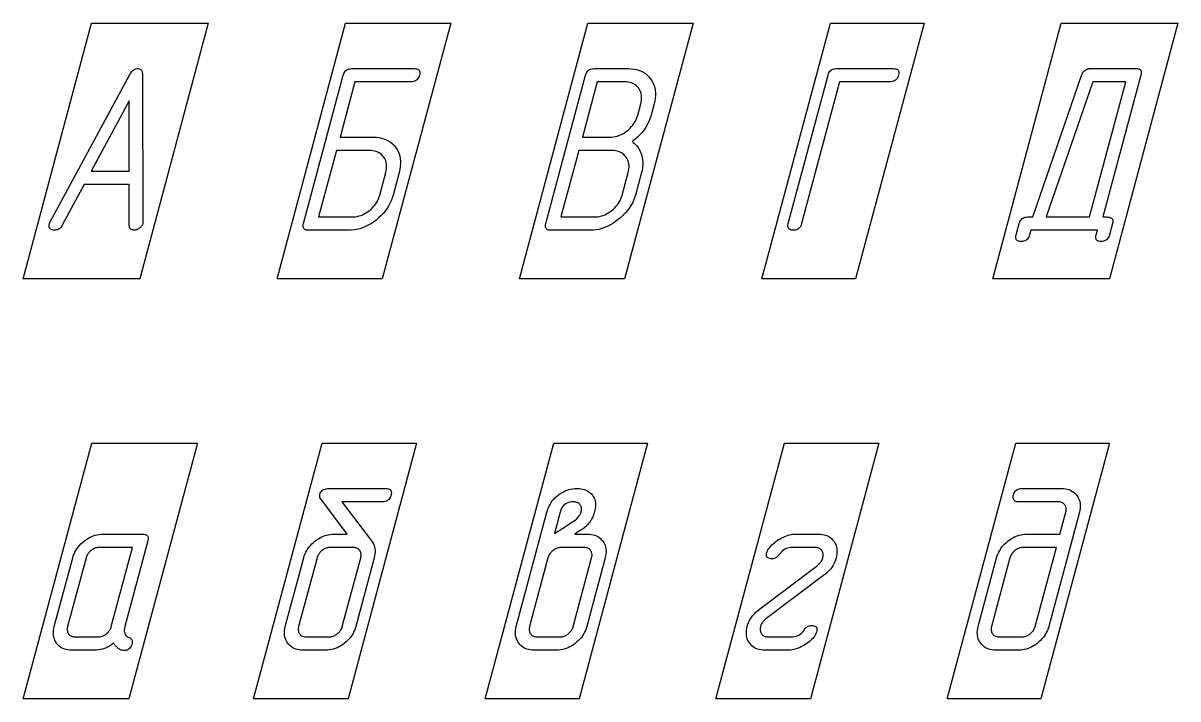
# Model space of a CAD drawing. Extents: x -1 to 349, y -110 to 9.
# Drawn here: x -0.62 to 49.02, y -20.14 to 8.91 of the extents above; entities that cross this region are included whole.
import ezdxf

# ---------------------------------------------------------------- set-up
doc = ezdxf.new("R2010")
doc.units = 0
for name, color, linetype in [('GOST_FRAME', 4, 'CONTINUOUS'), ('GOST_LOWER', 1, 'CONTINUOUS'), ('GOST_UPPER', 7, 'CONTINUOUS')]:
    doc.layers.add(name, color=color, linetype=linetype)

msp = doc.modelspace()

# ---------------------------------------------------------------- linework, layer by layer
at = {"layer": 'GOST_FRAME'}
for points in [[(2.3272, 8.9083), (7.3388, 8.9083), (4.3914, -2.0917), (-0.6203, -2.0917)], [(13.2441, 8.9083), (17.7657, 8.9083), (14.8183, -2.0917), (10.2967, -2.0917)], [(23.6627, 8.9083), (28.1843, 8.9083), (25.2369, -2.0917), (20.7153, -2.0917)], [(34.0813, 8.9083), (38.1129, 8.9083), (35.1655, -2.0917), (31.1339, -2.0917)], [(44.0099, 8.9083), (49.0215, 8.9083), (46.0741, -2.0917), (41.0625, -2.0917)], [(2.3355, -9.1448), (6.8737, -9.1448), (3.9263, -20.1448), (-0.612, -20.1448)], [(12.2308, -9.1448), (16.2956, -9.1448), (13.3482, -20.1448), (9.2834, -20.1448)], [(22.1926, -9.1448), (26.2242, -9.1448), (23.2768, -20.1448), (19.2452, -20.1448)], [(32.1046, -9.1448), (36.1694, -9.1448), (33.2219, -20.1448), (29.1571, -20.1448)], [(42.0498, -9.1448), (46.0813, -9.1448), (43.1339, -20.1448), (39.1023, -20.1448)]]:
    msp.add_lwpolyline(points, close=True, dxfattribs=at)
at = {"layer": 'GOST_LOWER'}
for points in [[(12.3787, -18.0532), (11.407, -18.0532), (11.3243, -18.0502), (11.2456, -18.0412), (11.1709, -18.0262), (11.1002, -18.0053), (11.0335, -17.9784), (10.9709, -17.9455), (10.9122, -17.9066), (10.8576, -17.8618), (10.807, -17.811), (10.7604, -17.7542), (10.7191, -17.6931), (10.6846, -17.6296), (10.6568, -17.5635), (10.6358, -17.495), (10.6214, -17.424), (10.6139, -17.3505), (10.613, -17.2745), (10.6189, -17.196), (10.6315, -17.115), (10.6508, -17.0316), (11.4409, -14.0831), (11.4666, -13.998), (11.4976, -13.9158), (11.5339, -13.8363), (11.5754, -13.7595), (11.6222, -13.6854), (11.6742, -13.6141), (11.7314, -13.5456), (11.7939, -13.4797), (11.8616, -13.4167), (11.9346, -13.3563), (12.0107, -13.3003), (12.088, -13.2502), (12.1662, -13.2059), (12.2456, -13.1676), (12.3261, -13.1352), (12.4076, -13.1086), (12.4902, -13.088), (12.5739, -13.0733), (12.6587, -13.0644), (12.7445, -13.0615), (13.3093, -13.0615), (12.1374, -11.4834), (12.1347, -11.4701), (12.1326, -11.4568), (12.1312, -11.4435), (12.1304, -11.4302), (12.1303, -11.4169), (12.1309, -11.4037), (12.1321, -11.3904), (12.134, -11.3771), (12.1366, -11.3638), (12.1398, -11.3505), (12.1558, -11.3032), (12.1768, -11.2608), (12.203, -11.2234), (12.2344, -11.191), (12.2709, -11.1636), (12.3125, -11.1412), (12.3593, -11.1238), (12.4112, -11.1113), (12.4683, -11.1038), (12.5305, -11.1013), (14.9807, -11.1013), (15.0352, -11.1042), (15.0823, -11.1126), (15.1221, -11.1267), (15.1546, -11.1465), (15.1798, -11.1719), (15.1976, -11.203), (15.2081, -11.2397), (15.2113, -11.2821), (15.2072, -11.3301), (15.1957, -11.3837), (15.178, -11.439), (15.156, -11.4884), (15.1298, -11.532), (15.0993, -11.5698), (15.0646, -11.6017), (15.0256, -11.6279), (14.9824, -11.6483), (14.9349, -11.6628), (14.8831, -11.6715), (14.8271, -11.6744), (13.0829, -11.6744), (14.361, -13.3522), (14.403, -13.4133), (14.4381, -13.4771), (14.4664, -13.5435), (14.4878, -13.6126), (14.5024, -13.6844), (14.5101, -13.7588), (14.511, -13.8359), (14.505, -13.9156), (14.4921, -13.998), (14.4724, -14.0831), (13.6824, -17.0316), (13.6566, -17.1166), (13.6256, -17.1988), (13.5893, -17.2784), (13.5478, -17.3551), (13.5011, -17.4292), (13.4491, -17.5005), (13.3918, -17.5691), (13.3294, -17.6349), (13.2616, -17.698), (13.1886, -17.7583), (13.1125, -17.8143), (13.0353, -17.8645), (12.957, -17.9087), (12.8776, -17.947), (12.7972, -17.9794), (12.7156, -18.006), (12.633, -18.0266), (12.5493, -18.0414), (12.4646, -18.0502)], [(22.3073, -18.0532), (21.3355, -18.0532), (21.2528, -18.0502), (21.1741, -18.0412), (21.0994, -18.0262), (21.0288, -18.0053), (20.9621, -17.9784), (20.8994, -17.9455), (20.8408, -17.9066), (20.7862, -17.8618), (20.7355, -17.811), (20.6889, -17.7542), (20.6477, -17.6931), (20.6132, -17.6296), (20.5854, -17.5635), (20.5643, -17.495), (20.55, -17.424), (20.5424, -17.3505), (20.5416, -17.2745), (20.5474, -17.196), (20.56, -17.115), (20.5794, -17.0316), (21.8969, -12.1146), (21.9233, -12.0266), (21.9546, -11.9419), (21.9908, -11.8605), (22.0317, -11.7824), (22.0776, -11.7076), (22.1282, -11.6362), (22.1837, -11.5681), (22.2441, -11.5033), (22.3092, -11.4419), (22.3793, -11.3837), (22.4526, -11.3301), (22.5276, -11.2821), (22.6044, -11.2397), (22.6828, -11.203), (22.763, -11.1719), (22.845, -11.1465), (22.9286, -11.1267), (23.014, -11.1126), (23.1011, -11.1042), (23.19, -11.1013), (23.2773, -11.1042), (23.36, -11.1128), (23.438, -11.1271), (23.5112, -11.1472), (23.5798, -11.173), (23.6437, -11.2045), (23.7029, -11.2417), (23.7575, -11.2847), (23.8073, -11.3334), (23.8524, -11.3879), (23.8918, -11.4468), (23.9243, -11.509), (23.9499, -11.5744), (23.9688, -11.643), (23.9807, -11.7149), (23.9858, -11.79), (23.9841, -11.8684), (23.9755, -11.95), (23.9601, -12.0348), (23.9378, -12.1229), (23.9318, -12.1439), (23.9243, -12.1671), (23.9155, -12.1924), (23.9052, -12.2199), (23.8935, -12.2496), (23.8804, -12.2814), (23.8659, -12.3154), (23.85, -12.3515), (23.8327, -12.3898), (23.814, -12.4302), (23.7965, -12.4605), (23.7767, -12.4914), (23.7545, -12.5229), (23.73, -12.5551), (23.7032, -12.588), (23.674, -12.6216), (23.6425, -12.6558), (23.6086, -12.6907), (23.5724, -12.7262), (23.5339, -12.7625), (23.5217, -12.7718), (23.506, -12.7834), (23.487, -12.7971), (23.4646, -12.813), (23.4387, -12.831), (23.4095, -12.8512), (23.3768, -12.8735), (23.3408, -12.898), (23.3013, -12.9247), (23.2585, -12.9535), (23.0967, -13.0615), (23.6448, -13.0615), (23.7291, -13.0644), (23.8091, -13.0733), (23.8849, -13.088), (23.9564, -13.1086), (24.0237, -13.1352), (24.0868, -13.1676), (24.1457, -13.2059), (24.2002, -13.2502), (24.2506, -13.3003), (24.2967, -13.3563), (24.3374, -13.4167), (24.3713, -13.4797), (24.3985, -13.5456), (24.419, -13.6141), (24.4328, -13.6854), (24.4399, -13.7595), (24.4402, -13.8363), (24.4339, -13.9158), (24.4208, -13.998), (24.401, -14.0831), (23.6109, -17.0316), (23.5852, -17.1166), (23.5542, -17.1988), (23.5179, -17.2784), (23.4764, -17.3551), (23.4296, -17.4292), (23.3777, -17.5005), (23.3204, -17.5691), (23.2579, -17.6349), (23.1902, -17.698), (23.1172, -17.7583), (23.0411, -17.8143), (22.9639, -17.8645), (22.8856, -17.9087), (22.8062, -17.947), (22.7257, -17.9794), (22.6442, -18.006), (22.5616, -18.0266), (22.4779, -18.0414), (22.3931, -18.0502)], [(42.1645, -18.0532), (41.1927, -18.0532), (41.11, -18.0502), (41.0313, -18.0412), (40.9566, -18.0262), (40.8859, -18.0053), (40.8192, -17.9784), (40.7566, -17.9455), (40.6979, -17.9066), (40.6433, -17.8618), (40.5927, -17.811), (40.5461, -17.7542), (40.5048, -17.6931), (40.4703, -17.6296), (40.4425, -17.5635), (40.4215, -17.495), (40.4072, -17.424), (40.3996, -17.3505), (40.3987, -17.2745), (40.4046, -17.196), (40.4172, -17.115), (40.4365, -17.0316), (41.2266, -14.0831), (41.2523, -13.998), (41.2834, -13.9158), (41.3196, -13.8363), (41.3611, -13.7595), (41.4079, -13.6854), (41.4599, -13.6141), (41.5171, -13.5456), (41.5796, -13.4797), (41.6473, -13.4167), (41.7203, -13.3563), (41.7965, -13.3003), (41.8737, -13.2502), (41.952, -13.2059), (42.0313, -13.1676), (42.1118, -13.1352), (42.1933, -13.1086), (42.2759, -13.088), (42.3596, -13.0733), (42.4444, -13.0644), (42.5302, -13.0615), (43.9505, -13.0615), (44.2042, -12.1146), (44.2125, -12.0786), (44.218, -12.0437), (44.2207, -12.0098), (44.2204, -11.9771), (44.2173, -11.9454), (44.2114, -11.9148), (44.2026, -11.8853), (44.1909, -11.8568), (44.1763, -11.8294), (44.1589, -11.8032), (44.1391, -11.7787), (44.1173, -11.7568), (44.0936, -11.7375), (44.068, -11.7208), (44.0405, -11.7066), (44.011, -11.695), (43.9795, -11.686), (43.9462, -11.6796), (43.9109, -11.6757), (43.8736, -11.6744), (42.1627, -11.6744), (42.1369, -11.6735), (42.1126, -11.6709), (42.0899, -11.6666), (42.0687, -11.6605), (42.0491, -11.6526), (42.031, -11.643), (42.0145, -11.6317), (41.9995, -11.6186), (41.9861, -11.6038), (41.9742, -11.5872), (41.964, -11.5695), (41.9555, -11.5512), (41.9487, -11.5323), (41.9437, -11.5128), (41.9404, -11.4927), (41.9388, -11.4721), (41.939, -11.4509), (41.9409, -11.4291), (41.9445, -11.4067), (41.9499, -11.3837), (41.9671, -11.3301), (41.9887, -11.2821), (42.0146, -11.2397), (42.0448, -11.203), (42.0793, -11.1719), (42.1181, -11.1465), (42.1612, -11.1267), (42.2085, -11.1126), (42.2602, -11.1042), (42.3162, -11.1013), (44.0272, -11.1013), (44.1099, -11.1043), (44.1886, -11.1133), (44.2633, -11.1282), (44.334, -11.1492), (44.4006, -11.1761), (44.4633, -11.209), (44.5219, -11.2478), (44.5766, -11.2927), (44.6272, -11.3435), (44.6738, -11.4003), (44.7151, -11.4613), (44.7497, -11.5246), (44.7775, -11.5902), (44.7988, -11.6581), (44.8133, -11.7284), (44.8211, -11.801), (44.8223, -11.8759), (44.8167, -11.9532), (44.8045, -12.0327), (44.7856, -12.1146), (43.4681, -17.0316), (43.4423, -17.1166), (43.4113, -17.1988), (43.375, -17.2784), (43.3335, -17.3551), (43.2868, -17.4292), (43.2348, -17.5005), (43.1776, -17.5691), (43.1151, -17.6349), (43.0473, -17.698), (42.9744, -17.7583), (42.8982, -17.8143), (42.821, -17.8645), (42.7427, -17.9087), (42.6633, -17.947), (42.5829, -17.9794), (42.5013, -18.006), (42.4187, -18.0266), (42.3351, -18.0414), (42.2503, -18.0502)], [(23.0364, -11.6744), (22.95, -11.6788), (22.8702, -11.692), (22.7971, -11.714), (22.7305, -11.7449), (22.6706, -11.7845), (22.6172, -11.8329), (22.5705, -11.8901), (22.5304, -11.9561), (22.4969, -12.031), (22.47, -12.1146), (22.2252, -13.0282), (22.2888, -12.9911), (22.3579, -12.9495), (22.4325, -12.9034), (22.5127, -12.8528), (22.5984, -12.7978), (22.6896, -12.7382), (22.7863, -12.6742), (22.8886, -12.6056), (22.9963, -12.5326), (23.1096, -12.4551), (23.1833, -12.397), (23.2134, -12.3613), (23.2409, -12.3272), (23.2658, -12.2949), (23.288, -12.2641), (23.3077, -12.235), (23.3248, -12.2076), (23.3392, -12.1819), (23.3511, -12.1578), (23.3603, -12.1354), (23.367, -12.1146), (23.3758, -12.0771), (23.3818, -12.0409), (23.3849, -12.006), (23.3851, -11.9724), (23.3826, -11.9402), (23.3771, -11.9093), (23.3689, -11.8797), (23.3577, -11.8515), (23.3438, -11.8246), (23.327, -11.799), (23.3076, -11.7753), (23.2862, -11.7542), (23.2625, -11.7355), (23.2367, -11.7193), (23.2087, -11.7056), (23.1786, -11.6944), (23.1463, -11.6856), (23.1118, -11.6794), (23.0752, -11.6757)], [(3.6999, -18.0698), (3.613, -18.0532), (3.5875, -18.0442), (3.563, -18.0339), (3.5395, -18.0223), (3.5171, -18.0093), (3.4956, -17.995), (3.4752, -17.9794), (3.4559, -17.9625), (3.4375, -17.9442), (3.4202, -17.9246), (3.4038, -17.9037), (3.3922, -17.8961), (3.3801, -17.8867), (3.3678, -17.8755), (3.3551, -17.8625), (3.342, -17.8476), (3.3287, -17.8309), (3.3149, -17.8124), (3.3009, -17.792), (3.2865, -17.7699), (3.2717, -17.7458), (3.1949, -17.8042), (3.1168, -17.8565), (3.0376, -17.9026), (2.9572, -17.9425), (2.8757, -17.9763), (2.7929, -18.004), (2.709, -18.0255), (2.6239, -18.0409), (2.5376, -18.0501), (2.4502, -18.0532), (1.4701, -18.0532), (1.3859, -18.0502), (1.306, -18.0414), (1.2304, -18.0266), (1.1592, -18.006), (1.0922, -17.9794), (1.0296, -17.947), (0.9713, -17.9087), (0.9173, -17.8645), (0.8677, -17.8143), (0.8224, -17.7583), (0.7825, -17.698), (0.7493, -17.6349), (0.7227, -17.5691), (0.7027, -17.5005), (0.6894, -17.4292), (0.6827, -17.3551), (0.6826, -17.2784), (0.6892, -17.1988), (0.7024, -17.1166), (0.7222, -17.0316), (1.5123, -14.0831), (1.5376, -13.9996), (1.5683, -13.9186), (1.6043, -13.8401), (1.6456, -13.7641), (1.6922, -13.6906), (1.7441, -13.6196), (1.8013, -13.5511), (1.8639, -13.485), (1.9317, -13.4215), (2.0049, -13.3605), (2.0812, -13.3037), (2.1583, -13.2528), (2.2364, -13.208), (2.3153, -13.1691), (2.3951, -13.1362), (2.4759, -13.1093), (2.5575, -13.0884), (2.64, -13.0734), (2.7233, -13.0645), (2.8076, -13.0615), (4.5269, -13.0615), (4.5813, -13.0644), (4.6284, -13.0731), (4.6681, -13.0876), (4.7005, -13.108), (4.7254, -13.1341), (4.743, -13.1661), (4.7533, -13.2039), (4.7561, -13.2475), (4.7516, -13.2969), (4.7397, -13.3522), (3.7538, -17.0316), (3.7375, -17.1036), (3.7286, -17.1701), (3.7272, -17.2311), (3.7333, -17.2867), (3.7468, -17.3368), (3.7677, -17.3814), (3.7961, -17.4205), (3.8319, -17.4542), (3.8752, -17.4823), (3.926, -17.505), (3.9615, -17.5196), (3.9922, -17.5369), (4.018, -17.5568), (4.0389, -17.5794), (4.055, -17.6047), (4.0662, -17.6326), (4.0725, -17.6631), (4.074, -17.6963), (4.0706, -17.7322), (4.0624, -17.7708), (4.0443, -17.8276), (4.0222, -17.8784), (3.9961, -17.9233), (3.9659, -17.9621), (3.9317, -17.995), (3.8934, -18.0219), (3.8511, -18.0429), (3.8047, -18.0578), (3.7543, -18.0668)], [(33.4483, -17.3721), (33.4091, -17.4308), (33.3667, -17.4874), (33.3212, -17.5418), (33.2725, -17.594), (33.2207, -17.6441), (33.1657, -17.692), (33.1076, -17.7378), (33.0462, -17.7814), (32.9818, -17.8228), (32.9141, -17.8621), (32.8451, -17.8984), (32.7763, -17.9309), (32.7078, -17.9596), (32.6395, -17.9844), (32.5716, -18.0054), (32.5039, -18.0226), (32.4365, -18.036), (32.3693, -18.0455), (32.3025, -18.0512), (32.2359, -18.0532), (31.2558, -18.0532), (31.1731, -18.0502), (31.0946, -18.0412), (31.0201, -18.0262), (30.9497, -18.0053), (30.8834, -17.9784), (30.8212, -17.9455), (30.7631, -17.9066), (30.7091, -17.8618), (30.6592, -17.811), (30.6133, -17.7542), (30.5729, -17.693), (30.5392, -17.6292), (30.5121, -17.5628), (30.4918, -17.4937), (30.4781, -17.4219), (30.4711, -17.3475), (30.4709, -17.2704), (30.4773, -17.1907), (30.4904, -17.1083), (30.5102, -17.0233), (30.5362, -16.9382), (30.568, -16.8558), (30.6056, -16.7761), (30.6489, -16.699), (30.698, -16.6246), (30.7528, -16.5528), (30.8135, -16.4837), (30.8799, -16.4173), (30.952, -16.3535), (31.0299, -16.2924), (33.5263, -14.4153), (33.5604, -14.3881), (33.592, -14.3598), (33.621, -14.3303), (33.6476, -14.2997), (33.6717, -14.2679), (33.6932, -14.2349), (33.7122, -14.2007), (33.7288, -14.1654), (33.7428, -14.129), (33.7543, -14.0914), (33.763, -14.0537), (33.7688, -14.0173), (33.7716, -13.982), (33.7714, -13.9478), (33.7683, -13.9149), (33.7622, -13.8831), (33.7532, -13.8524), (33.7411, -13.8229), (33.7261, -13.7946), (33.7082, -13.7674), (33.6878, -13.7422), (33.6655, -13.7196), (33.6413, -13.6997), (33.6153, -13.6824), (33.5874, -13.6678), (33.5577, -13.6558), (33.526, -13.6465), (33.4925, -13.6399), (33.4571, -13.6359), (33.4198, -13.6346), (32.4398, -13.6346), (32.3713, -13.6377), (32.3055, -13.6472), (32.2423, -13.663), (32.1817, -13.685), (32.1238, -13.7135), (32.0685, -13.7482), (32.0158, -13.7892), (31.9657, -13.8365), (31.9183, -13.8902), (31.8735, -13.9502), (31.847, -13.9833), (31.8194, -14.013), (31.7908, -14.0391), (31.7612, -14.0618), (31.7305, -14.081), (31.6987, -14.0967), (31.6658, -14.1089), (31.6319, -14.1176), (31.597, -14.1228), (31.561, -14.1246), (31.5065, -14.1218), (31.4592, -14.1136), (31.4193, -14.0999), (31.3867, -14.0807), (31.3613, -14.0561), (31.3432, -14.0259), (31.3324, -13.9903), (31.3289, -13.9492), (31.3327, -13.9026), (31.3437, -13.8505), (31.3892, -13.7425), (31.4296, -13.6853), (31.4729, -13.6301), (31.5191, -13.5767), (31.5684, -13.5252), (31.6206, -13.4757), (31.6758, -13.4281), (31.734, -13.3824), (31.7952, -13.3385), (31.8593, -13.2966), (31.9264, -13.2566), (31.9948, -13.2196), (32.0629, -13.1864), (32.1305, -13.1571), (32.1978, -13.1317), (32.2646, -13.1103), (32.3311, -13.0927), (32.3973, -13.079), (32.463, -13.0693), (32.5284, -13.0634), (32.5933, -13.0615), (33.5734, -13.0615), (33.6576, -13.0645), (33.7376, -13.0734), (33.8134, -13.0884), (33.8848, -13.1093), (33.952, -13.1362), (34.015, -13.1691), (34.0737, -13.208), (34.1281, -13.2528), (34.1783, -13.3037), (34.2242, -13.3605), (34.2646, -13.4216), (34.2983, -13.4854), (34.3254, -13.5518), (34.3458, -13.6209), (34.3594, -13.6927), (34.3664, -13.7671), (34.3667, -13.8442), (34.3602, -13.9239), (34.3471, -14.0063), (34.3273, -14.0914), (34.3013, -14.1765), (34.2694, -14.2591), (34.2318, -14.3393), (34.1883, -14.4169), (34.139, -14.4921), (34.0839, -14.5648), (34.023, -14.635), (33.9562, -14.7027), (33.8837, -14.7679), (33.8054, -14.8306), (31.3113, -16.6993), (31.2772, -16.7265), (31.2456, -16.7548), (31.2165, -16.7843), (31.1899, -16.815), (31.1659, -16.8468), (31.1443, -16.8797), (31.1253, -16.9139), (31.1088, -16.9492), (31.0948, -16.9856), (31.0833, -17.0233), (31.0741, -17.0624), (31.0678, -17.1002), (31.0645, -17.1365), (31.0642, -17.1714), (31.0668, -17.2049), (31.0723, -17.237), (31.0808, -17.2677), (31.0923, -17.297), (31.1067, -17.3249), (31.1241, -17.3513), (31.1439, -17.3758), (31.1657, -17.3977), (31.1894, -17.417), (31.215, -17.4337), (31.2425, -17.4479), (31.272, -17.4595), (31.3035, -17.4685), (31.3368, -17.4749), (31.3721, -17.4788), (31.4094, -17.4801), (32.3894, -17.4801), (32.4624, -17.477), (32.5319, -17.4678), (32.5979, -17.4524), (32.6604, -17.4309), (32.7194, -17.4032), (32.7749, -17.3694), (32.8269, -17.3295), (32.8754, -17.2834), (32.9203, -17.2311), (32.9618, -17.1728), (32.9857, -17.138), (33.0113, -17.107), (33.0386, -17.0796), (33.0676, -17.0558), (33.0982, -17.0357), (33.1305, -17.0193), (33.1645, -17.0065), (33.2002, -16.9973), (33.2375, -16.9919), (33.2766, -16.99), (33.331, -16.9929), (33.3782, -17.0013), (33.418, -17.0154), (33.4505, -17.0352), (33.4757, -17.0606), (33.4935, -17.0917), (33.504, -17.1284), (33.5072, -17.1708), (33.5031, -17.2188), (33.4916, -17.2724)], [(4.0826, -13.6346), (2.6541, -13.6346), (2.6161, -13.6358), (2.5788, -13.6397), (2.5419, -13.6461), (2.5057, -13.6551), (2.47, -13.6667), (2.4348, -13.6809), (2.4002, -13.6976), (2.3662, -13.7169), (2.3327, -13.7388), (2.2998, -13.7633), (2.2683, -13.7897), (2.239, -13.8173), (2.2119, -13.8461), (2.1871, -13.8762), (2.1646, -13.9076), (2.1443, -13.9402), (2.1262, -13.974), (2.1103, -14.0091), (2.0967, -14.0455), (2.0854, -14.0831), (1.2953, -17.0316), (1.2865, -17.0691), (1.2807, -17.1055), (1.2777, -17.1406), (1.2776, -17.1744), (1.2805, -17.207), (1.2863, -17.2384), (1.2949, -17.2685), (1.3065, -17.2973), (1.321, -17.325), (1.3384, -17.3513), (1.3582, -17.3758), (1.38, -17.3977), (1.4036, -17.417), (1.4293, -17.4337), (1.4568, -17.4479), (1.4863, -17.4595), (1.5178, -17.4685), (1.5511, -17.4749), (1.5864, -17.4788), (1.6237, -17.4801), (2.6037, -17.4801), (2.6417, -17.4788), (2.679, -17.4749), (2.7158, -17.4685), (2.7521, -17.4595), (2.7878, -17.4479), (2.823, -17.4337), (2.8575, -17.417), (2.8916, -17.3977), (2.9251, -17.3758), (2.958, -17.3513), (2.9895, -17.325), (3.0188, -17.2973), (3.0458, -17.2685), (3.0706, -17.2384), (3.0932, -17.207), (3.1135, -17.1744), (3.1316, -17.1406), (3.1475, -17.1055), (3.161, -17.0691), (3.1724, -17.0316)], [(13.891, -14.0831), (13.8998, -14.0455), (13.9057, -14.0091), (13.9087, -13.974), (13.9087, -13.9402), (13.9059, -13.9076), (13.9001, -13.8762), (13.8914, -13.8461), (13.8799, -13.8173), (13.8654, -13.7897), (13.848, -13.7633), (13.8282, -13.7388), (13.8064, -13.7169), (13.7827, -13.6976), (13.7571, -13.6809), (13.7295, -13.6667), (13.7, -13.6551), (13.6686, -13.6461), (13.6352, -13.6397), (13.5999, -13.6358), (13.5627, -13.6346), (12.5909, -13.6346), (12.553, -13.6359), (12.5154, -13.6399), (12.4783, -13.6465), (12.4417, -13.6558), (12.4055, -13.6678), (12.3698, -13.6824), (12.3345, -13.6997), (12.2997, -13.7196), (12.2653, -13.7422), (12.2314, -13.7674), (12.1989, -13.7945), (12.1688, -13.8226), (12.1411, -13.8517), (12.1157, -13.8817), (12.0928, -13.9128), (12.0722, -13.9449), (12.0541, -13.9779), (12.0383, -14.012), (12.0249, -14.047), (12.014, -14.0831), (11.2239, -17.0316), (11.2152, -17.0691), (11.2094, -17.1055), (11.2067, -17.1406), (11.2069, -17.1744), (11.2101, -17.207), (11.2163, -17.2384), (11.2255, -17.2685), (11.2377, -17.2973), (11.2529, -17.325), (11.2711, -17.3513), (11.2917, -17.3758), (11.3142, -17.3977), (11.3385, -17.417), (11.3646, -17.4337), (11.3927, -17.4479), (11.4225, -17.4595), (11.4543, -17.4685), (11.4878, -17.4749), (11.5233, -17.4788), (11.5605, -17.4801), (12.5323, -17.4801), (12.5687, -17.4787), (12.6048, -17.4748), (12.6407, -17.4681), (12.6762, -17.4588), (12.7115, -17.4468), (12.7464, -17.4322), (12.7811, -17.415), (12.8156, -17.395), (12.8497, -17.3724), (12.8835, -17.3472), (12.916, -17.3201), (12.9461, -17.292), (12.9739, -17.263), (12.9992, -17.2329), (13.0221, -17.2018), (13.0427, -17.1698), (13.0608, -17.1367), (13.0766, -17.1027), (13.09, -17.0676), (13.101, -17.0316)], [(23.8196, -14.0831), (23.8284, -14.0455), (23.8343, -14.0091), (23.8372, -13.974), (23.8373, -13.9402), (23.8344, -13.9076), (23.8287, -13.8762), (23.82, -13.8461), (23.8084, -13.8173), (23.7939, -13.7897), (23.7765, -13.7633), (23.7567, -13.7388), (23.735, -13.7169), (23.7113, -13.6976), (23.6857, -13.6809), (23.6581, -13.6667), (23.6286, -13.6551), (23.5972, -13.6461), (23.5638, -13.6397), (23.5285, -13.6358), (23.4913, -13.6346), (22.5195, -13.6346), (22.4815, -13.6359), (22.444, -13.6399), (22.4069, -13.6465), (22.3703, -13.6558), (22.3341, -13.6678), (22.2984, -13.6824), (22.2631, -13.6997), (22.2283, -13.7196), (22.1939, -13.7422), (22.16, -13.7674), (22.1275, -13.7945), (22.0974, -13.8226), (22.0696, -13.8517), (22.0443, -13.8817), (22.0214, -13.9128), (22.0008, -13.9449), (21.9827, -13.9779), (21.9669, -14.012), (21.9535, -14.047), (21.9425, -14.0831), (21.1525, -17.0316), (21.1437, -17.0691), (21.138, -17.1055), (21.1352, -17.1406), (21.1355, -17.1744), (21.1387, -17.207), (21.1449, -17.2384), (21.1541, -17.2685), (21.1663, -17.2973), (21.1815, -17.325), (21.1997, -17.3513), (21.2203, -17.3758), (21.2427, -17.3977), (21.2671, -17.417), (21.2932, -17.4337), (21.3212, -17.4479), (21.3511, -17.4595), (21.3828, -17.4685), (21.4164, -17.4749), (21.4518, -17.4788), (21.4891, -17.4801), (22.4609, -17.4801), (22.4973, -17.4787), (22.5334, -17.4748), (22.5692, -17.4681), (22.6048, -17.4588), (22.64, -17.4468), (22.675, -17.4322), (22.7097, -17.415), (22.7441, -17.395), (22.7782, -17.3724), (22.8121, -17.3472), (22.8446, -17.3201), (22.8747, -17.292), (22.9024, -17.263), (22.9278, -17.2329), (22.9507, -17.2018), (22.9713, -17.1698), (22.9894, -17.1367), (23.0052, -17.1027), (23.0186, -17.0676), (23.0295, -17.0316)], [(43.7969, -13.6346), (42.3767, -13.6346), (42.3387, -13.6359), (42.3011, -13.6399), (42.2641, -13.6465), (42.2274, -13.6558), (42.1913, -13.6678), (42.1555, -13.6824), (42.1203, -13.6997), (42.0854, -13.7196), (42.051, -13.7422), (42.0171, -13.7674), (41.9846, -13.7945), (41.9545, -13.8226), (41.9268, -13.8517), (41.9015, -13.8817), (41.8785, -13.9128), (41.858, -13.9449), (41.8398, -13.9779), (41.824, -14.012), (41.8107, -14.047), (41.7997, -14.0831), (41.0096, -17.0316), (41.0009, -17.0691), (40.9951, -17.1055), (40.9924, -17.1406), (40.9926, -17.1744), (40.9958, -17.207), (41.002, -17.2384), (41.0112, -17.2685), (41.0234, -17.2973), (41.0386, -17.325), (41.0568, -17.3513), (41.0774, -17.3758), (41.0999, -17.3977), (41.1242, -17.417), (41.1504, -17.4337), (41.1784, -17.4479), (41.2082, -17.4595), (41.24, -17.4685), (41.2735, -17.4749), (41.309, -17.4788), (41.3462, -17.4801), (42.318, -17.4801), (42.3544, -17.4787), (42.3905, -17.4748), (42.4264, -17.4681), (42.4619, -17.4588), (42.4972, -17.4468), (42.5322, -17.4322), (42.5669, -17.415), (42.6013, -17.395), (42.6354, -17.3724), (42.6692, -17.3472), (42.7017, -17.3201), (42.7319, -17.292), (42.7596, -17.263), (42.7849, -17.2329), (42.8078, -17.2018), (42.8284, -17.1698), (42.8466, -17.1367), (42.8623, -17.1027), (42.8757, -17.0676), (42.8867, -17.0316)]]:
    msp.add_lwpolyline(points, close=True, dxfattribs=at)
at = {"layer": 'GOST_UPPER'}
for points in [[(2.0058, 1.9684), (1.0628, 0.2159), (1.0391, 0.1765), (1.0132, 0.1412), (0.9854, 0.11), (0.9555, 0.0831), (0.9235, 0.0602), (0.8895, 0.0415), (0.8535, 0.027), (0.8154, 0.0166), (0.7753, 0.0104), (0.7331, 0.0083), (0.6786, 0.0111), (0.6315, 0.0196), (0.5917, 0.0337), (0.5592, 0.0535), (0.534, 0.0789), (0.5162, 0.11), (0.5057, 0.1467), (0.5025, 0.189), (0.5066, 0.237), (0.5181, 0.2907), (0.5464, 0.3654), (3.9615, 6.6944), (3.9893, 6.7433), (4.0186, 6.787), (4.0493, 6.8257), (4.0814, 6.8591), (4.115, 6.8875), (4.15, 6.9106), (4.1865, 6.9287), (4.2244, 6.9415), (4.2638, 6.9493), (4.3046, 6.9518), (4.344, 6.9493), (4.3792, 6.9415), (4.4103, 6.9287), (4.4371, 6.9106), (4.4597, 6.8875), (4.4781, 6.8591), (4.4923, 6.8257), (4.5023, 6.787), (4.5081, 6.7433), (4.5097, 6.6944), (4.5275, 0.2824), (4.5208, 0.261), (4.5124, 0.2402), (4.5021, 0.2199), (4.4901, 0.2), (4.4764, 0.1806), (4.4608, 0.1618), (4.4435, 0.1434), (4.4243, 0.1256), (4.4035, 0.1082), (4.3808, 0.0914), (4.3573, 0.0756), (4.3341, 0.0615), (4.311, 0.049), (4.2881, 0.0382), (4.2655, 0.0291), (4.243, 0.0216), (4.2207, 0.0158), (4.1986, 0.0116), (4.1767, 0.0091), (4.155, 0.0083), (4.1156, 0.0104), (4.0802, 0.0166), (4.0489, 0.027), (4.0218, 0.0415), (3.9987, 0.0602), (3.9797, 0.0831), (3.9649, 0.11), (3.9541, 0.1412), (3.9475, 0.1765), (3.9449, 0.2159), (3.9411, 1.9684)], [(13.3588, 0), (11.6478, 0), (11.5934, 0.0029), (11.5463, 0.0116), (11.5066, 0.0262), (11.4743, 0.0465), (11.4493, 0.0727), (11.4317, 0.1047), (11.4215, 0.1424), (11.4186, 0.186), (11.4231, 0.2355), (11.435, 0.2907), (13.1442, 6.6694), (13.1615, 6.7231), (13.1831, 6.7711), (13.209, 6.8135), (13.2392, 6.8502), (13.2736, 6.8812), (13.3124, 6.9066), (13.3555, 6.9264), (13.4029, 6.9405), (13.4546, 6.949), (13.5106, 6.9518), (16.2099, 6.9518), (16.2628, 6.949), (16.3085, 6.9405), (16.3471, 6.9264), (16.3785, 6.9066), (16.4028, 6.8812), (16.4199, 6.8502), (16.4298, 6.8135), (16.4326, 6.7711), (16.4282, 6.7231), (16.4166, 6.6694), (16.399, 6.6142), (16.3773, 6.5648), (16.3515, 6.5212), (16.3216, 6.4834), (16.2876, 6.4514), (16.2495, 6.4252), (16.2074, 6.4049), (16.1611, 6.3904), (16.1108, 6.3816), (16.0564, 6.3787), (13.6394, 6.3787), (13.0029, 4.0033), (14.4315, 4.0033), (14.5562, 3.999), (14.6747, 3.9859), (14.7868, 3.9641), (14.8925, 3.9336), (14.992, 3.8943), (15.0851, 3.8463), (15.1719, 3.7897), (15.2524, 3.7243), (15.3266, 3.6501), (15.3944, 3.5673), (15.4541, 3.478), (15.5039, 3.3847), (15.5439, 3.2873), (15.5739, 3.1859), (15.5941, 3.0804), (15.6043, 2.9708), (15.6047, 2.8571), (15.5951, 2.7394), (15.5757, 2.6176), (15.5464, 2.4917), (15.2838, 1.5116), (15.246, 1.3873), (15.2004, 1.2668), (15.1469, 1.1501), (15.0856, 1.0372), (15.0163, 0.9282), (14.9393, 0.8229), (14.8543, 0.7215), (14.7615, 0.6239), (14.6609, 0.5301), (14.5523, 0.4402), (14.4392, 0.3566), (14.3247, 0.2817), (14.2088, 0.2157), (14.0915, 0.1585), (13.9728, 0.11), (13.8528, 0.0704), (13.7313, 0.0396), (13.6085, 0.0176), (13.4844, 0.0044)], [(23.7774, 0), (22.0664, 0), (22.012, 0.0029), (21.9649, 0.0116), (21.9252, 0.0262), (21.8929, 0.0465), (21.8679, 0.0727), (21.8503, 0.1047), (21.8401, 0.1424), (21.8372, 0.186), (21.8417, 0.2355), (21.8536, 0.2907), (23.5628, 6.6694), (23.5801, 6.7231), (23.6017, 6.7711), (23.6276, 6.8135), (23.6578, 6.8502), (23.6922, 6.8812), (23.731, 6.9066), (23.7741, 6.9264), (23.8215, 6.9405), (23.8732, 6.949), (23.9292, 6.9518), (25.3993, 6.9518), (25.5224, 6.9474), (25.6394, 6.9342), (25.7502, 6.9122), (25.8548, 6.8814), (25.9533, 6.8418), (26.0455, 6.7934), (26.1316, 6.7361), (26.2115, 6.6701), (26.2852, 6.5953), (26.3528, 6.5116), (26.4123, 6.4217), (26.462, 6.3279), (26.5019, 6.2303), (26.5319, 6.1289), (26.5522, 6.0237), (26.5626, 5.9146), (26.5631, 5.8017), (26.5539, 5.685), (26.5348, 5.5645), (26.5059, 5.4402), (26.3746, 4.9502), (26.3331, 4.8147), (26.2827, 4.6841), (26.2232, 4.5582), (26.1547, 4.4372), (26.0772, 4.321), (25.9908, 4.2096), (25.8953, 4.1031), (25.7908, 4.0013), (25.6772, 3.9044), (25.5547, 3.8123), (25.612, 3.7708), (25.6656, 3.7262), (25.7155, 3.6785), (25.7617, 3.6276), (25.8043, 3.5735), (25.8432, 3.5163), (25.8784, 3.4559), (25.91, 3.3924), (25.9379, 3.3257), (25.9621, 3.2558), (25.9823, 3.1839), (25.998, 3.111), (26.0094, 3.037), (26.0163, 2.9621), (26.0188, 2.8862), (26.0169, 2.8093), (26.0105, 2.7314), (25.9998, 2.6525), (25.9846, 2.5726), (25.965, 2.4917), (25.7024, 1.5116), (25.6665, 1.395), (25.6221, 1.2809), (25.5692, 1.1694), (25.5077, 1.0605), (25.4378, 0.9541), (25.3592, 0.8503), (25.2722, 0.7491), (25.1766, 0.6505), (25.0725, 0.5544), (24.9599, 0.461), (24.8429, 0.3734), (24.7256, 0.295), (24.608, 0.2259), (24.4901, 0.1659), (24.372, 0.1152), (24.2536, 0.0738), (24.135, 0.0415), (24.0161, 0.0184), (23.8969, 0.0046)], [(36.6444, 6.3787), (34.4766, 6.3787), (32.8453, 0.2907), (32.8277, 0.2355), (32.806, 0.186), (32.7802, 0.1424), (32.7503, 0.1047), (32.7163, 0.0727), (32.6782, 0.0465), (32.6361, 0.0262), (32.5898, 0.0116), (32.5395, 0.0029), (32.485, 0), (32.4638, 0.0007), (32.4432, 0.0027), (32.4234, 0.006), (32.4042, 0.0106), (32.3857, 0.0166), (32.3679, 0.0239), (32.3508, 0.0326), (32.3343, 0.0425), (32.3186, 0.0538), (32.3035, 0.0664), (32.29, 0.0806), (32.2787, 0.0967), (32.2698, 0.1145), (32.2632, 0.1342), (32.2589, 0.1557), (32.257, 0.1791), (32.2573, 0.2042), (32.26, 0.2312), (32.2649, 0.26), (32.2722, 0.2907), (33.9814, 6.6694), (33.9987, 6.7231), (34.0203, 6.7711), (34.0462, 6.8135), (34.0764, 6.8502), (34.1108, 6.8812), (34.1496, 6.9066), (34.1927, 6.9264), (34.2401, 6.9405), (34.2918, 6.949), (34.3478, 6.9518), (36.798, 6.9518), (36.8524, 6.949), (36.8996, 6.9405), (36.9394, 6.9264), (36.9719, 6.9066), (36.9971, 6.8812), (37.0149, 6.8502), (37.0254, 6.8135), (37.0286, 6.7711), (37.0245, 6.7231), (37.013, 6.6694), (36.9953, 6.6142), (36.9733, 6.5648), (36.9471, 6.5212), (36.9166, 6.4834), (36.8819, 6.4514), (36.8429, 6.4252), (36.7997, 6.4049), (36.7522, 6.3904), (36.7004, 6.3816)], [(45.7148, -0.4817), (45.6619, -0.4789), (45.6161, -0.4704), (45.5776, -0.4563), (45.5462, -0.4365), (45.5219, -0.4111), (45.5048, -0.3801), (45.4949, -0.3434), (45.4921, -0.301), (45.4965, -0.253), (45.508, -0.1993), (45.5615, 0), (42.696, 0), (42.6426, -0.1993), (42.6254, -0.253), (42.6041, -0.301), (42.5786, -0.3434), (42.549, -0.3801), (42.5153, -0.4111), (42.4774, -0.4365), (42.4354, -0.4563), (42.3892, -0.4704), (42.339, -0.4789), (42.2845, -0.4817), (42.2301, -0.4789), (42.1829, -0.4704), (42.1431, -0.4563), (42.1106, -0.4365), (42.0854, -0.4111), (42.0676, -0.3801), (42.0571, -0.3434), (42.0539, -0.301), (42.058, -0.253), (42.0695, -0.1993), (42.2008, 0.2907), (42.2181, 0.3444), (42.2397, 0.3924), (42.2656, 0.4347), (42.2958, 0.4714), (42.3302, 0.5025), (42.369, 0.5279), (42.4121, 0.5477), (42.4595, 0.5618), (42.5112, 0.5703), (42.5672, 0.5731), (42.7831, 0.5731), (44.8967, 6.6944), (44.9057, 6.7187), (44.916, 6.742), (44.9275, 6.7642), (44.9404, 6.7854), (44.9545, 6.8054), (44.97, 6.8244), (44.9867, 6.8423), (45.0047, 6.8591), (45.024, 6.8749), (45.0446, 6.8895), (45.0658, 6.9029), (45.0871, 6.915), (45.1084, 6.9255), (45.1297, 6.9347), (45.1511, 6.9425), (45.1726, 6.9488), (45.194, 6.9538), (45.2155, 6.9573), (45.2371, 6.9594), (45.2586, 6.9601), (47.2271, 6.9601), (47.28, 6.9572), (47.3256, 6.9485), (47.3641, 6.934), (47.3954, 6.9136), (47.4194, 6.8875), (47.4363, 6.8555), (47.4459, 6.8177), (47.4483, 6.7741), (47.4436, 6.7247), (47.4316, 6.6694), (45.8003, 0.5814), (45.8509, 0.5796), (45.8972, 0.5774), (45.9393, 0.5749), (45.9772, 0.5721), (46.0108, 0.5689), (46.0402, 0.5654), (46.0654, 0.5616), (46.0863, 0.5575), (46.1029, 0.553), (46.1153, 0.5482), (46.1438, 0.5366), (46.1681, 0.5219), (46.1882, 0.5041), (46.2042, 0.4831), (46.216, 0.4589), (46.2236, 0.4316), (46.2271, 0.4011), (46.2264, 0.3674), (46.2215, 0.3306), (46.2124, 0.2907), (46.0811, -0.1993), (46.0639, -0.253), (46.0423, -0.301), (46.0164, -0.3434), (45.9862, -0.3801), (45.9517, -0.4111), (45.9129, -0.4365), (45.8698, -0.4563), (45.8225, -0.4704), (45.7708, -0.4789)], [(25.9328, 5.4402), (25.9511, 5.5186), (25.9633, 5.5945), (25.9695, 5.6678), (25.9695, 5.7385), (25.9635, 5.8067), (25.9514, 5.8723), (25.9332, 5.9353), (25.9089, 5.9957), (25.8785, 6.0535), (25.842, 6.1088), (25.8005, 6.1601), (25.7549, 6.206), (25.7053, 6.2465), (25.6517, 6.2816), (25.5941, 6.3113), (25.5325, 6.3355), (25.4668, 6.3544), (25.3971, 6.3679), (25.3234, 6.376), (25.2457, 6.3787), (24.058, 6.3787), (23.4215, 4.0033), (24.6092, 4.0033), (24.6869, 4.0061), (24.7637, 4.0145), (24.8397, 4.0284), (24.9148, 4.0478), (24.9892, 4.0729), (25.0626, 4.1035), (25.1353, 4.1397), (25.2071, 4.1814), (25.2781, 4.2287), (25.3482, 4.2816), (25.4155, 4.3383), (25.4779, 4.3973), (25.5355, 4.4586), (25.5881, 4.5221), (25.6359, 4.5878), (25.6788, 4.6558), (25.7168, 4.726), (25.7499, 4.7985), (25.7781, 4.8732), (25.8015, 4.9502)], [(46.7828, 6.387), (45.3709, 6.387), (43.3645, 0.5731), (45.225, 0.5731)], [(3.9352, 5.5731), (2.3089, 2.5415), (3.9368, 2.5415)], [(14.9733, 2.4917), (14.9911, 2.5686), (15.0028, 2.6432), (15.0082, 2.7154), (15.0075, 2.7854), (15.0005, 2.853), (14.9874, 2.9183), (14.9681, 2.9812), (14.9426, 3.0419), (14.911, 3.1002), (14.8731, 3.1561), (14.8303, 3.2082), (14.7838, 3.2548), (14.7335, 3.2959), (14.6796, 3.3316), (14.6219, 3.3617), (14.5605, 3.3864), (14.4955, 3.4056), (14.4267, 3.4193), (14.3541, 3.4275), (14.2779, 3.4302), (12.8577, 3.4302), (12.0838, 0.5731), (13.5124, 0.5731), (13.5916, 0.5758), (13.6697, 0.5839), (13.7469, 0.5974), (13.8229, 0.6163), (13.898, 0.6406), (13.972, 0.6703), (14.0449, 0.7054), (14.1168, 0.7458), (14.1876, 0.7917), (14.2574, 0.843), (14.3243, 0.8983), (14.3864, 0.9561), (14.4437, 1.0166), (14.4962, 1.0796), (14.544, 1.1451), (14.5869, 1.2133), (14.625, 1.284), (14.6584, 1.3573), (14.6869, 1.4332), (14.7107, 1.5116)], [(25.3919, 2.4917), (25.4097, 2.5686), (25.4214, 2.6432), (25.4268, 2.7154), (25.4261, 2.7854), (25.4191, 2.853), (25.406, 2.9183), (25.3867, 2.9812), (25.3612, 3.0419), (25.3296, 3.1002), (25.2917, 3.1561), (25.2489, 3.2082), (25.2024, 3.2548), (25.1521, 3.2959), (25.0982, 3.3316), (25.0405, 3.3617), (24.9791, 3.3864), (24.9141, 3.4056), (24.8453, 3.4193), (24.7728, 3.4275), (24.6965, 3.4302), (23.268, 3.4302), (22.5024, 0.5731), (23.931, 0.5731), (24.0102, 0.5758), (24.0883, 0.5839), (24.1655, 0.5974), (24.2415, 0.6163), (24.3166, 0.6406), (24.3906, 0.6703), (24.4635, 0.7054), (24.5354, 0.7458), (24.6062, 0.7917), (24.6761, 0.843), (24.7429, 0.8983), (24.805, 0.9561), (24.8623, 1.0166), (24.9149, 1.0796), (24.9626, 1.1451), (25.0055, 1.2133), (25.0436, 1.284), (25.077, 1.3573), (25.1055, 1.4332), (25.1293, 1.5116)]]:
    msp.add_lwpolyline(points, close=True, dxfattribs=at)

doc.saveas('drawing.dxf')
